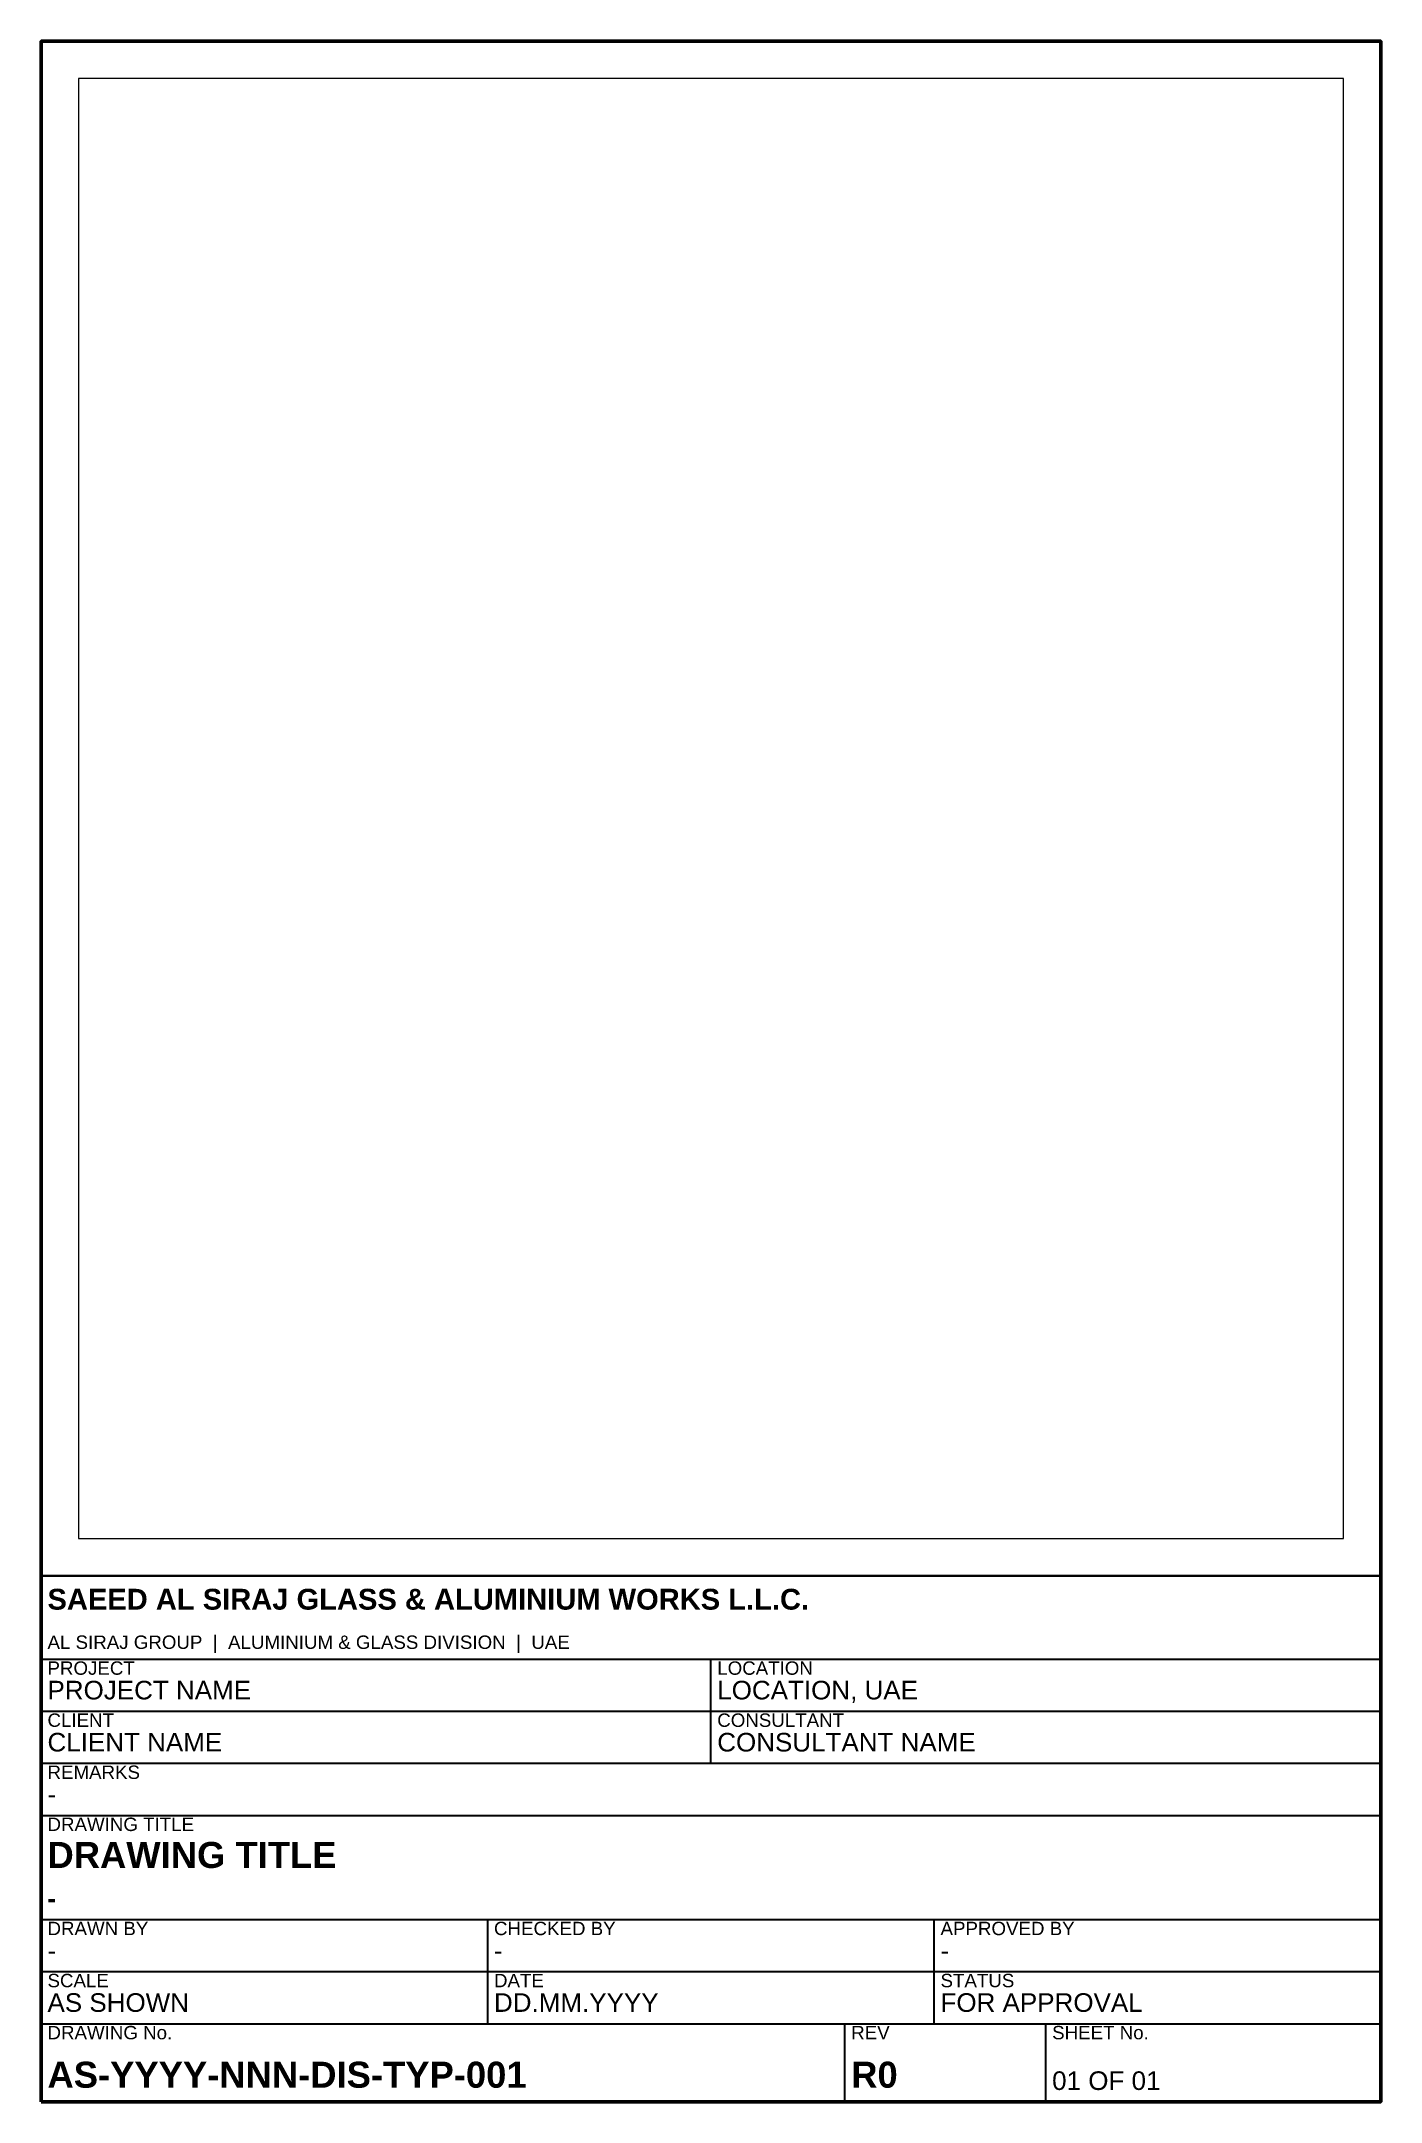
# Paper-space layout 'A4-PORTRAIT' of a CAD drawing. Header units: millimetres. Extents: x 20 to 200, y 10 to 287.
import ezdxf
from ezdxf.enums import TextEntityAlignment as Align

# ---------------------------------------------------------------- set-up
doc = ezdxf.new("R2010")
doc.units = ezdxf.units.MM
doc.layers.add('ASG-BORDER', color=7, linetype='Continuous', lineweight=50)
doc.layers.add('ASG-TITLEBLOCK', color=7, linetype='Continuous', lineweight=25)
doc.layers.add('ASG-VIEWPORT', color=6, linetype='Continuous', lineweight=0, plot=False)
doc.styles.add('ASG-TEXT-NOTE', font='arial.ttf')
doc.styles.add('ASG-TEXT-SHEET', font='arialbd.ttf')
doc.styles.add('ASG-TEXT-SMALL', font='arial.ttf')
doc.styles.add('ASG-TEXT-TITLE', font='arialbd.ttf')

# ---------------------------------------------------------------- blocks, each defined once
blk = doc.blocks.new('ASG-TB-A4')
for p, q in [((-180, 70.7), (0, 70.7)), ((-180, 59.5), (0, 59.5)), ((-90, 52.5), (-90, 59.5)), ((-180, 52.5), (0, 52.5)), ((-90, 45.5), (-90, 52.5)), ((-180, 45.5), (0, 45.5)), ((-180, 38.5), (0, 38.5)), ((-180, 24.5), (0, 24.5)), ((-120, 17.5), (-120, 24.5)), ((-60, 17.5), (-60, 24.5)), ((-180, 17.5), (0, 17.5)), ((-120, 10.5), (-120, 17.5)), ((-60, 10.5), (-60, 17.5)), ((-180, 10.5), (0, 10.5)), ((-72, 0), (-72, 10.5)), ((-45, 0), (-45, 10.5))]:
    blk.add_line(p, q)
blk.add_lwpolyline([(-180, 0), (0, 0), (0, 70.7), (-180, 70.7)], close=True)
for s, height, style, p in [('SAEED AL SIRAJ GLASS & ALUMINIUM WORKS L.L.C.', 2.8, 'ASG-TEXT-SHEET', (-179.16, 65.32)), ('AL SIRAJ GROUP  |  ALUMINIUM & GLASS DIVISION  |  UAE', 1.8, 'ASG-TEXT-SMALL', (-179.16, 60.34)), ('PROJECT', 1.8, 'ASG-TEXT-SMALL', (-179.16, 56.86)), ('LOCATION', 1.8, 'ASG-TEXT-SMALL', (-89.16, 56.86)), ('CLIENT', 1.8, 'ASG-TEXT-SMALL', (-179.16, 49.86)), ('CONSULTANT', 1.8, 'ASG-TEXT-SMALL', (-89.16, 49.86)), ('REMARKS', 1.8, 'ASG-TEXT-SMALL', (-179.16, 42.86)), ('DRAWING TITLE', 1.8, 'ASG-TEXT-SMALL', (-179.16, 35.86)), ('DRAWN BY', 1.8, 'ASG-TEXT-SMALL', (-179.16, 21.86)), ('CHECKED BY', 1.8, 'ASG-TEXT-SMALL', (-119.16, 21.86)), ('APPROVED BY', 1.8, 'ASG-TEXT-SMALL', (-59.16, 21.86)), ('SCALE', 1.8, 'ASG-TEXT-SMALL', (-179.16, 14.86)), ('DATE', 1.8, 'ASG-TEXT-SMALL', (-119.16, 14.86)), ('STATUS', 1.8, 'ASG-TEXT-SMALL', (-59.16, 14.86)), ('DRAWING No.', 1.8, 'ASG-TEXT-SMALL', (-179.16, 7.86)), ('REV', 1.8, 'ASG-TEXT-SMALL', (-71.16, 7.86)), ('SHEET No.', 1.8, 'ASG-TEXT-SMALL', (-44.16, 7.86))]:
    blk.add_text(s, height=height, dxfattribs=dict(style=style)).set_placement(p, align=Align.BOTTOM_LEFT)
for tag, height, style, p in [('PROJECT', 2.5, 'ASG-TEXT-NOTE', (-179.16, 53.34)), ('LOCATION', 2.5, 'ASG-TEXT-NOTE', (-89.16, 53.34)), ('CLIENT', 2.5, 'ASG-TEXT-NOTE', (-179.16, 46.34)), ('CONSULTANT', 2.5, 'ASG-TEXT-NOTE', (-89.16, 46.34)), ('REMARKS', 2.5, 'ASG-TEXT-NOTE', (-179.16, 39.34)), ('DWG_TITLE', 3.5, 'ASG-TEXT-SHEET', (-179.16, 30.38)), ('DWG_TITLE_2', 2.5, 'ASG-TEXT-TITLE', (-179.16, 25.34)), ('DRAWN_BY', 2.5, 'ASG-TEXT-NOTE', (-179.16, 18.34)), ('CHECKED_BY', 2.5, 'ASG-TEXT-NOTE', (-119.16, 18.34)), ('APPROVED_BY', 2.5, 'ASG-TEXT-NOTE', (-59.16, 18.34)), ('SCALE', 2.5, 'ASG-TEXT-NOTE', (-179.16, 11.34)), ('DATE', 2.5, 'ASG-TEXT-NOTE', (-119.16, 11.34)), ('DWG_STATUS', 2.5, 'ASG-TEXT-NOTE', (-59.16, 11.34)), ('DWG_NO', 3.5, 'ASG-TEXT-SHEET', (-179.16, 0.84)), ('REV', 3.5, 'ASG-TEXT-SHEET', (-71.16, 0.84)), ('SHEET_NO', 2.5, 'ASG-TEXT-NOTE', (-44.16, 0.84))]:
    blk.add_attdef(tag, text='', height=height, dxfattribs=dict(style=style)).set_placement(p, align=Align.BOTTOM_LEFT)

psp = doc.layouts.new('A4-PORTRAIT')

# ---------------------------------------------------------------- linework, layer by layer
at = {"layer": 'ASG-BORDER'}
psp.add_lwpolyline([(20, 10), (200, 10), (200, 287), (20, 287)], close=True, dxfattribs=at)

# ---------------------------------------------------------------- block references
at = {"layer": 'ASG-TITLEBLOCK'}
psp.add_blockref('ASG-TB-A4', (200, 10), dxfattribs=at).add_auto_attribs({'DWG_NO': 'AS-YYYY-NNN-DIS-TYP-001', 'REV': 'R0', 'SHEET_NO': '01 OF 01', 'SCALE': 'AS SHOWN', 'DATE': 'DD.MM.YYYY', 'DWG_STATUS': 'FOR APPROVAL', 'DRAWN_BY': '-', 'CHECKED_BY': '-', 'APPROVED_BY': '-', 'DWG_TITLE': 'DRAWING TITLE', 'DWG_TITLE_2': '-', 'REMARKS': '-', 'CLIENT': 'CLIENT NAME', 'CONSULTANT': 'CONSULTANT NAME', 'PROJECT': 'PROJECT NAME', 'LOCATION': 'LOCATION, UAE'})

# ---------------------------------------------------------------- viewports
at = {"layer": 'ASG-VIEWPORT'}
psp.add_viewport(center=(110, 183.85), size=(170, 196.3), view_center_point=(850, 981.5), view_height=1963, dxfattribs=at)

doc.saveas('drawing.dxf')
